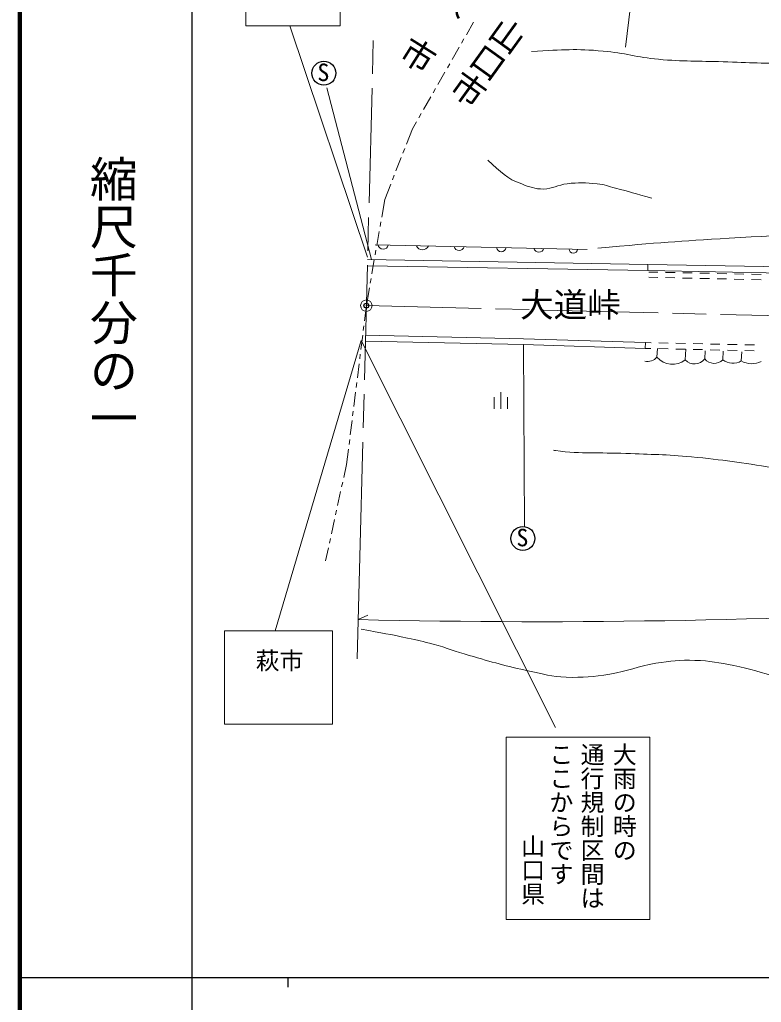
# Model space of a CAD drawing. Units: millimetres, scale not verified. Extents: x 40000 to 680000, y 20000 to 380000.
# Drawn here: x 40000 to 117487, y 202409 to 305157 of the extents above; entities that cross this region are included whole.
import ezdxf
from ezdxf.enums import TextEntityAlignment as Align

# ---------------------------------------------------------------- set-up
doc = ezdxf.new("R2010")
doc.units = ezdxf.units.MM
doc.header["$LTSCALE"] = 1000
doc.header["$PDMODE"] = 32
doc.header["$PDSIZE"] = 500
doc.linetypes.add('CHAIN', pattern=[18.5, 12, -1.5, 3.5, -1.5])
for name, color, linetype, lineweight in [('M-BGD', 7, 'Continuous', 13), ('M-BMK', 2, 'CHAIN', 13), ('M-BMK-HTXT', 7, 'Continuous', 13), ('M-BMK-SRVR', 3, 'Continuous', 13), ('M-STR-HTXT', 7, 'Continuous', 13), ('M-STR-STRC', 7, 'Continuous', 13), ('M-TTL', 2, 'Continuous', 140), ('M-TTL-BAND', 7, 'Continuous', 25)]:
    doc.layers.add(name, color=color, linetype=linetype, lineweight=lineweight)
doc.layers.add('M-OTRS', color=6, linetype='Continuous')
doc.styles.add('@ＭＳ ゴシック', font='')
doc.styles.add('@ＭＳ 明朝', font='')
doc.styles.add('ＭＳ ゴシック', font='')
doc.styles.get('@ＭＳ ゴシック').set_extended_font_data('@MS Gothic')
doc.styles.get('@ＭＳ 明朝').set_extended_font_data('@MS Mincho')
doc.styles.get('ＭＳ ゴシック').set_extended_font_data('MS Gothic')

msp = doc.modelspace()

# ---------------------------------------------------------------- linework, layer by layer
at = {"layer": 'M-BGD'}
for p, q in [((86669, 303583), (87414, 304885)), ((86172, 302715), (86420, 303149)), ((85178, 300979), (85924, 302281)), ((84682, 300111), (84930, 300545)), ((83688, 298376), (84433, 299677)), ((76748, 280063), (72101, 298032)), ((82198, 295772), (82943, 297074)), ((83191, 297508), (83440, 297942)), ((81701, 294904), (81949, 295338)), ((81035, 293741), (81452, 294470)), ((80409, 292142), (81035, 293741)), ((80044, 291211), (80227, 291677)), ((79315, 289349), (79862, 290746)), ((78950, 288418), (79132, 288884)), ((78142, 286354), (78768, 287952)), ((77821, 284499), (78142, 286354)), ((77650, 283514), (77736, 284007)), ((77309, 281543), (77565, 283021)), ((77136, 281614), (99302, 281134)), ((77139, 280558), (77224, 281050)), ((76340, 280070), (105643, 279571)), ((76798, 278587), (77054, 280065)), ((105643, 279571), (105632, 278919)), ((105643, 279571), (136359, 278976)), ((76329, 279417), (105632, 278919)), ((105632, 278919), (136346, 278324)), ((105741, 278771), (106678, 278751)), ((107478, 278733), (108478, 278711)), ((109278, 278694), (110277, 278672)), ((111077, 278655), (112077, 278633)), ((112877, 278615), (113877, 278593)), ((114676, 278576), (115676, 278554)), ((116476, 278536), (117476, 278515)), ((76627, 277602), (76713, 278094)), ((105729, 278220), (106666, 278199)), ((107466, 278182), (108465, 278160)), ((109265, 278142), (110265, 278120)), ((111065, 278103), (112065, 278081)), ((112864, 278063), (113864, 278042)), ((114664, 278024), (115664, 278002)), ((116464, 277985), (117463, 277963)), ((76221, 275254), (76542, 277109)), ((76022, 273653), (76221, 275254)), ((75899, 272660), (75960, 273156)), ((75652, 270675), (75837, 272164)), ((105381, 271392), (105361, 270787)), ((105375, 271392), (105966, 271379)), ((106765, 271362), (107765, 271340)), ((108565, 271322), (109565, 271300)), ((110365, 271282), (111364, 271260)), ((92738, 252153), (92635, 271192)), ((105361, 270787), (105952, 270774)), ((106584, 269880), (106646, 270759)), ((106751, 270757), (107751, 270734)), ((108551, 270717), (109551, 270695)), ((109541, 269588), (109583, 270694)), ((110350, 270677), (111350, 270655)), ((111575, 269682), (111626, 270541)), ((112150, 270637), (113150, 270615)), ((112164, 271242), (113164, 271220)), ((113459, 269588), (113500, 270503)), ((113950, 270598), (114949, 270575)), ((113964, 271203), (114963, 271181)), ((115393, 269478), (115460, 270430)), ((115749, 270558), (116749, 270536)), ((115763, 271163), (116763, 271141)), ((75528, 269683), (75590, 270179)), ((75281, 267698), (75466, 269187)), ((75158, 266706), (75219, 267202)), ((74911, 264721), (75096, 266210)), ((90264, 264469), (90264, 266219)), ((89564, 264469), (89564, 265694)), ((90964, 264469), (90964, 265694)), ((74787, 263729), (74849, 264225)), ((74540, 261744), (74725, 263233)), ((74417, 260752), (74478, 261248)), ((74156, 258654), (74355, 260256)), ((73853, 257273), (74156, 258654)), ((73639, 256296), (73746, 256784)), ((73212, 254342), (73532, 255807)), ((72998, 253365), (73105, 253854)), ((72570, 251412), (72891, 252877)), ((72356, 250435), (72463, 250923)), ((71947, 248565), (72250, 249946))]:
    msp.add_line(p, q, dxfattribs=at)
for points in [[(76125, 271547), (92635, 271192), (105361, 270787)], [(76138, 272152), (92651, 271797), (105381, 271392)]]:
    msp.add_lwpolyline(points, dxfattribs=at)
at = {"layer": 'M-BGD', "lineweight": 25}
for centre in [(71784, 299555), (92575, 250914)]:
    msp.add_circle(centre, 1250, dxfattribs=at)
at = {"layer": 'M-BGD'}
for centre, radius, start, end in [((77974, 281684), 535, 188.16934, 349.34614), ((82083, 281749), 667, 200.06927, 337.44621), ((85924, 281571), 551, 194.24181, 343.27367), ((90319, 281392), 498, 186.04985, 351.46564), ((94253, 281394), 548, 194.68115, 342.83433), ((97840, 281185), 443, 181.27767, 356.23781), ((105647, 270611), 1188, 254.57525, 322.03597), ((108212, 271255), 2132, 220.17743, 308.54593), ((110520, 270468), 1316, 221.95548, 323.3459), ((112560, 270501), 1281, 219.73312, 314.54207), ((114506, 270929), 1701, 232.02054, 301.45438), ((116498, 271398), 2215, 240.0721, 296.50455)]:
    msp.add_arc(centre, radius, start, end, dxfattribs=at)
for points, knots in [([(93466, 301835), (96946, 302020), (98040, 302122), (100954, 301871), (103237, 301674), (104475, 301215), (106758, 301011), (109380, 300777), (110861, 300832), (113493, 300760), (116277, 300684), (117843, 300506), (120622, 300688), (128198, 301186), (132440, 301766), (139896, 303196), (145127, 304200), (148114, 304621), (153188, 306241), (158798, 308033), (161874, 309264), (167292, 311576), (170746, 313049), (172901, 313578), (175926, 315803), (177700, 317108), (178837, 318006), (179616, 320066), (180434, 322230), (180221, 323625), (180486, 325923), (180677, 327571), (180304, 328576), (180803, 330159), (181120, 331166), (181466, 331697), (182147, 332504), (182981, 333492), (183562, 334011), (184718, 334590), (186388, 335428), (187451, 335754), (189312, 335918), (191280, 336091), (192394, 335892), (194370, 335855), (199285, 335763), (202037, 335367), (206951, 335518), (209623, 335600), (211114, 335783), (213779, 336002), (216211, 336202), (217583, 336248), (219996, 336614), (222288, 336961), (223574, 337219), (225791, 337899), (227393, 338390), (228332, 338622), (229795, 339437), (231729, 340516), (232724, 341302), (234381, 342771), (236110, 344305), (236674, 345022), (238374, 347138)], [0, 0, 0, 0, 1, 1, 1, 2, 2, 2, 3, 3, 3, 4, 4, 4, 5, 5, 5, 6, 6, 6, 7, 7, 7, 8, 8, 8, 9, 9, 9, 10, 10, 10, 11, 11, 11, 12, 12, 12, 13, 13, 13, 14, 14, 14, 15, 15, 15, 16, 16, 16, 17, 17, 17, 18, 18, 18, 19, 19, 19, 20, 20, 20, 21, 21, 21, 22, 22, 22, 22]), ([(100393, 281280), (107021, 281848), (108765, 281984), (114139, 282314), (120586, 282710), (124213, 282643), (130661, 283022), (136323, 283355), (139525, 283300), (145142, 284084), (150573, 284841), (153498, 285920), (158833, 287187), (162892, 288150), (165196, 288585), (169204, 289745), (174539, 291290), (177505, 292246), (182732, 294127), (187428, 295818), (190051, 296808), (194599, 298864), (197618, 300228), (199397, 300921), (202074, 302873), (203443, 303871), (204212, 304591), (204959, 306112), (205498, 307211), (205610, 308010), (205394, 309215), (205101, 310855), (204293, 311581), (203811, 313176), (203493, 314227), (202988, 314864), (203250, 315930), (203471, 316824), (203714, 317370), (204394, 317990), (204818, 318377), (205207, 318426), (205778, 318480), (206832, 318579), (207378, 318063), (208378, 317717), (209143, 317452), (209520, 317175), (210262, 316850), (211870, 316146), (212750, 315698), (214399, 315096), (215365, 314743), (215870, 314311), (216897, 314263), (218343, 314196), (219160, 314520), (220531, 314984), (222310, 315585), (223065, 316453), (224694, 317385), (226991, 318700), (228081, 319879), (230587, 320732), (232587, 321413), (233871, 321043), (235982, 321132), (238419, 321235), (239794, 321022), (242227, 321196), (245281, 321415), (246988, 321675), (249992, 322269), (252895, 322842), (254611, 323038), (257294, 324286), (258460, 324829), (259063, 325293), (259967, 326208), (260742, 326992), (260935, 327720), (261040, 328818), (261085, 329291), (261105, 329508), (261040, 330034)], [0, 0, 0, 0, 1, 1, 1, 2, 2, 2, 3, 3, 3, 4, 4, 4, 5, 5, 5, 6, 6, 6, 7, 7, 7, 8, 8, 8, 9, 9, 9, 10, 10, 10, 11, 11, 11, 12, 12, 12, 13, 13, 13, 14, 14, 14, 15, 15, 15, 16, 16, 16, 17, 17, 17, 18, 18, 18, 19, 19, 19, 20, 20, 20, 21, 21, 21, 22, 22, 22, 23, 23, 23, 24, 24, 24, 25, 25, 25, 26, 26, 26, 27, 27, 27, 28, 28, 28, 28]), ([(88898, 290464), (90306, 289201), (90852, 288540), (92449, 287975), (93309, 287671), (93813, 287433), (94725, 287448), (95712, 287464), (96211, 287877), (97191, 287996), (98408, 288144), (99109, 288106), (100331, 287996), (101098, 287927), (101501, 287721), (102248, 287533), (103740, 287157), (104218, 287007), (106042, 286479)], [0, 0, 0, 0, 1, 1, 1, 2, 2, 2, 3, 3, 3, 4, 4, 4, 5, 5, 5, 6, 6, 6, 6]), ([(95762, 260136), (95868, 260118), (95899, 260116), (95987, 260104), (98833, 259716), (100466, 259927), (103336, 259800), (106013, 259681), (107521, 259710), (110189, 259448), (113524, 259120), (115387, 258858), (118691, 258295), (124210, 257354), (127140, 255972), (132685, 255197), (134259, 254977), (135160, 255019), (136740, 254843), (138685, 254627), (139753, 254348), (141694, 254108), (143877, 253838), (145105, 253702), (147301, 253591), (149967, 253456), (151471, 253321), (154133, 253509), (156218, 253657), (157388, 253797), (159441, 254190), (162630, 254800), (164416, 255212), (167498, 256231), (171182, 257449), (173165, 258381), (176671, 260042), (179142, 261212), (180398, 262127), (182877, 263281), (185815, 264649), (187513, 265352), (190635, 266221), (192548, 266753), (193658, 267158), (195643, 267092), (197569, 267027), (198649, 266741), (200488, 266166), (202308, 265597), (203295, 265090), (204870, 264016), (207697, 262090), (208715, 260306), (210995, 257755), (212218, 256386), (212649, 255393), (213962, 254108), (214744, 253342), (215239, 252934), (216221, 252448), (217375, 251876), (218049, 251519), (219324, 251332), (220365, 251178), (220970, 251289), (222018, 251386), (223190, 251494), (223867, 251539), (224985, 251903), (226698, 252462), (227510, 253174), (228959, 254244), (231779, 256327), (233166, 257771), (235519, 260369), (237389, 262432), (238158, 263822), (239956, 265948), (241555, 267840), (242438, 268919), (244202, 270657), (246641, 273060), (248107, 274326), (250871, 276346), (253184, 278037), (254566, 278884), (257104, 280211), (258981, 281193), (260028, 281813), (262058, 282416), (263998, 282992), (265156, 283095), (267175, 283233), (269913, 283419), (271461, 283216), (274198, 283015), (276697, 282831), (278095, 282663), (280567, 282253), (282647, 281907), (283776, 281527), (285848, 281137), (287976, 280736), (289189, 280631), (291319, 280239), (294106, 279725), (295679, 279474), (298423, 278769), (300722, 278178), (302026, 277850), (304221, 276945), (306260, 276104), (307351, 275499), (309256, 274386), (311220, 273240), (312292, 272531), (314074, 271120), (315636, 269884), (316440, 269092), (317786, 267623), (319443, 265814), (320265, 264698), (321676, 262692), (323269, 260428), (324051, 259083), (325505, 256728), (327266, 253873), (327939, 252073), (329892, 249346), (331808, 246670), (333172, 245394), (335256, 242846), (337674, 239889), (338748, 237987), (341399, 235237), (342834, 233748), (343355, 233214), (345210, 231562)], [0, 0, 0, 0, 1, 1, 1, 2, 2, 2, 3, 3, 3, 4, 4, 4, 5, 5, 5, 6, 6, 6, 7, 7, 7, 8, 8, 8, 9, 9, 9, 10, 10, 10, 11, 11, 11, 12, 12, 12, 13, 13, 13, 14, 14, 14, 15, 15, 15, 16, 16, 16, 17, 17, 17, 18, 18, 18, 19, 19, 19, 20, 20, 20, 21, 21, 21, 22, 22, 22, 23, 23, 23, 24, 24, 24, 25, 25, 25, 26, 26, 26, 27, 27, 27, 28, 28, 28, 29, 29, 29, 30, 30, 30, 31, 31, 31, 32, 32, 32, 33, 33, 33, 34, 34, 34, 35, 35, 35, 36, 36, 36, 37, 37, 37, 38, 38, 38, 39, 39, 39, 40, 40, 40, 41, 41, 41, 42, 42, 42, 43, 43, 43, 44, 44, 44, 45, 45, 45, 46, 46, 46, 46]), ([(75664, 241418), (78005, 241001), (78632, 240905), (80516, 240489), (81563, 240258), (82155, 240147), (83190, 239865), (84682, 239458), (85481, 239105), (86968, 238680), (89410, 237983), (90773, 237555), (93261, 237047), (94746, 236744), (95573, 236458), (97088, 236406), (98880, 236345), (99895, 236456), (101667, 236727), (103567, 237017), (104555, 237566), (106454, 237863), (108040, 238112), (108949, 238216), (110553, 238168), (112149, 238119), (113037, 237926), (114604, 237623), (116439, 237268), (117423, 236876), (119231, 236406), (120688, 236028), (121486, 235740), (122962, 235446), (124801, 235079), (125826, 234682), (127701, 234677), (128839, 234674), (129479, 234768), (130599, 234965), (132557, 235311), (133596, 235801), (135563, 236086), (137025, 236298), (137890, 236502), (139342, 236230), (140800, 235958), (141501, 235395), (142848, 234773), (144916, 233819), (145995, 233122), (148042, 232123), (150007, 231165), (150992, 230300), (153103, 229733), (155534, 229080), (156991, 229008), (159508, 229028), (161558, 229045), (162708, 229224), (164728, 229573), (167148, 229990), (168420, 230633), (170844, 231030), (173526, 231469), (175131, 231003), (177777, 231622), (179712, 232075), (180737, 232560), (182580, 233303), (185345, 234419), (186273, 235009), (189385, 236762)], [0, 0, 0, 0, 1, 1, 1, 2, 2, 2, 3, 3, 3, 4, 4, 4, 5, 5, 5, 6, 6, 6, 7, 7, 7, 8, 8, 8, 9, 9, 9, 10, 10, 10, 11, 11, 11, 12, 12, 12, 13, 13, 13, 14, 14, 14, 15, 15, 15, 16, 16, 16, 17, 17, 17, 18, 18, 18, 19, 19, 19, 20, 20, 20, 21, 21, 21, 22, 22, 22, 23, 23, 23, 24, 24, 24, 24])]:
    msp.add_open_spline(points, degree=3, knots=knots, dxfattribs=at)
at = {"layer": 'M-BMK'}
for p, q in [((75541, 248999), (76967, 304019)), ((76221, 275254), (140543, 273665))]:
    msp.add_line(p, q, dxfattribs=at)
at = {"layer": 'M-BMK-SRVR'}
msp.add_lwpolyline([(103283, 302282), (107598, 337765), (106138, 335177), (107734, 334106)], dxfattribs=at)
msp.add_circle((76221, 275254), 600, dxfattribs=at)
at = {"layer": 'M-OTRS'}
msp.add_point((76221, 275254), dxfattribs=at)
at = {"layer": 'M-STR-HTXT'}
for p, q in [((75541, 248999), (75247, 238325)), ((75360, 242423), (76371, 242900))]:
    msp.add_line(p, q, dxfattribs=at)
msp.add_arc((94203, 1071580), 829372, 268.69813, 278.14142, dxfattribs=at)
at = {"layer": 'M-STR-STRC'}
for p, q in [((68227, 304518), (76353, 280332)), ((75669, 271614), (66686, 241252)), ((75669, 271614), (95985, 231129)), ((61416, 241252), (72675, 241252)), ((61416, 231511), (61416, 241252)), ((72675, 241252), (72675, 231511)), ((72675, 231511), (61416, 231511)), ((105821, 230143), (90813, 230143)), ((90813, 230143), (90813, 211068)), ((105821, 211068), (105821, 230143)), ((90813, 211068), (105821, 211068))]:
    msp.add_line(p, q, dxfattribs=at)
msp.add_lwpolyline([(63646, 309209), (73477, 309209), (73477, 304518), (63646, 304518)], close=True, dxfattribs=at)
at = {"layer": 'M-TTL'}
msp.add_line((40000, 380000), (40000, 20000), dxfattribs=at)
at = {"layer": 'M-TTL-BAND'}
for p, q in [((58000, 370000), (58000, 20000)), ((40000, 205000), (579000, 205000)), ((68000, 205000), (68000, 204000))]:
    msp.add_line(p, q, dxfattribs=at)

# ---------------------------------------------------------------- texts
at = {"layer": 'M-BGD', "style": 'ＭＳ ゴシック'}
for p in [(71106, 298181), (91897, 249540)]:
    msp.add_text('S', height=1833, dxfattribs=at).set_placement(p, align=Align.BOTTOM_LEFT)
at = {"layer": 'M-BMK-HTXT', "style": '@ＭＳ ゴシック'}
for s, rotation, p in [('萩\u3000市', 237.901, (84517, 309976)), ('山口市', 234.203, (90314, 306206))]:
    msp.add_text(s, height=2566, rotation=rotation, dxfattribs=at).set_placement(p, align=Align.BOTTOM_LEFT)
at = {"layer": 'M-BMK-HTXT', "style": 'ＭＳ ゴシック'}
msp.add_text('大道峠', height=2566, dxfattribs=at).set_placement((97533, 275345), align=Align.MIDDLE_CENTER)
at = {"layer": 'M-STR-STRC', "style": 'ＭＳ ゴシック'}
msp.add_text('萩市', height=1833, dxfattribs=at).set_placement((64653, 236665), align=Align.BOTTOM_LEFT)
at = {"layer": 'M-STR-STRC', "style": '@ＭＳ 明朝'}
for s, p in [('ここからです', (95101, 229589)), ('通行規制区間は', (98354, 229589)), ('大雨の時の', (101718, 229589)), ('山口県', (92143, 220014))]:
    msp.add_text(s, height=1833, rotation=270, dxfattribs=at).set_placement(p, align=Align.BOTTOM_LEFT)
at = {"layer": 'M-TTL-BAND', "style": '@ＭＳ ゴシック'}
msp.add_text('縮尺千分の一', height=3666, rotation=270, dxfattribs=at).set_placement((49777, 261030), align=Align.MIDDLE_RIGHT)

doc.saveas('drawing.dxf')
